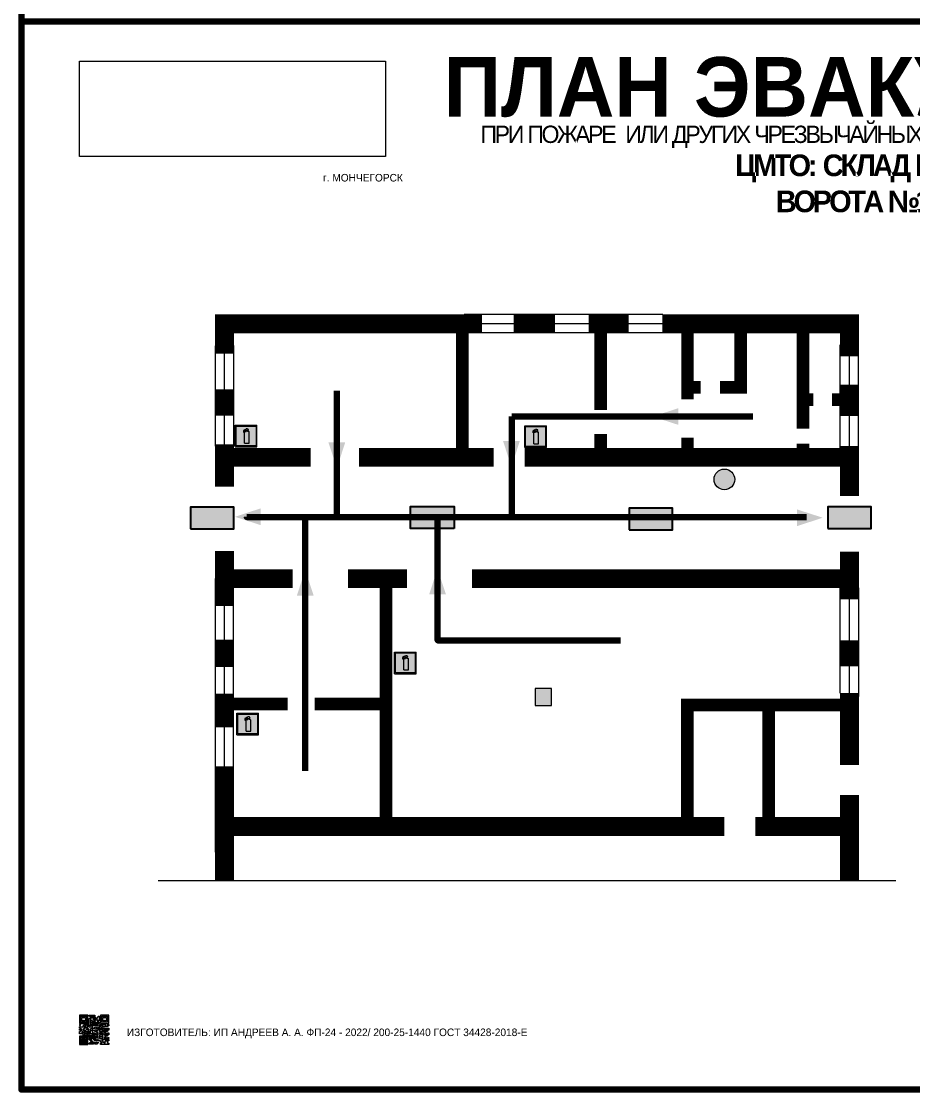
# Model space of a CAD drawing. Header units: millimetres. Extents: x 13810 to 67229, y 12374 to 21950.
# Drawn here: x 30689.3 to 31018.7, y 18692 to 19087 of the extents above; entities that cross this region are included whole.
import ezdxf

# ---------------------------------------------------------------- set-up
doc = ezdxf.new("R2010")
doc.units = ezdxf.units.MM
doc.layers.add('План_Штампы', color=7, linetype='Continuous')
doc.styles.add('обычный', font='arial.ttf')
picture_1 = doc.add_image_def('image1.jpg', size_in_pixel=(337, 105))

# ---------------------------------------------------------------- blocks, each defined once
blk = doc.blocks.new('QR')
at = {"lineweight": 0}
h = blk.add_hatch(color=256, dxfattribs=at)
h.dxf.hatch_style = 1
h.paths.add_polyline_path([(9241.16, 2687.38), (9242.01, 2687.38), (9242.01, 2687.83), (9241.59, 2687.83), (9241.59, 2688.68), (9239.45, 2688.68), (9239.45, 2688.25), (9239.86, 2688.25), (9239.86, 2687.83), (9240.29, 2687.83), (9240.29, 2688.25), (9241.16, 2688.25), (9241.16, 2687.83), (9240.29, 2687.83), (9240.29, 2687.38), (9239.45, 2687.38), (9239.45, 2685.22), (9238.57, 2685.22), (9238.57, 2684.8), (9239.02, 2684.8), (9239.02, 2684.37), (9238.13, 2684.37), (9238.13, 2683.92), (9239.02, 2683.92), (9239.02, 2683.5), (9239.44, 2683.5), (9239.44, 2682.64), (9239.87, 2682.64), (9239.87, 2682.18), (9239.44, 2682.18), (9239.44, 2682.64), (9238.13, 2682.64), (9238.13, 2681.76), (9237.71, 2681.76), (9237.71, 2682.64), (9238.13, 2682.64), (9238.13, 2683.07), (9237.27, 2683.07), (9237.27, 2683.51), (9237.71, 2683.51), (9237.71, 2684.37), (9238.13, 2684.37), (9238.13, 2685.22), (9237.71, 2685.22), (9237.71, 2684.8), (9237.28, 2684.8), (9237.28, 2684.38), (9235.98, 2684.38), (9235.98, 2683.92), (9236.4, 2683.92), (9236.4, 2683.49), (9236.84, 2683.49), (9236.84, 2683.07), (9236.4, 2683.07), (9236.4, 2682.64), (9235.98, 2682.64), (9235.98, 2681.76), (9237.29, 2681.76), (9237.29, 2681.33), (9239.43, 2681.33), (9239.43, 2681.76), (9240.74, 2681.76), (9240.74, 2683.05), (9239.87, 2683.05), (9239.87, 2683.5), (9240.29, 2683.5), (9240.29, 2683.91), (9240.74, 2683.91), (9240.74, 2684.81), (9240.29, 2684.81), (9240.29, 2684.79), (9240.29, 2684.37), (9239.45, 2684.37), (9239.45, 2684.8), (9239.87, 2684.8), (9239.87, 2685.21), (9240.74, 2685.21), (9240.74, 2686.1), (9240.29, 2686.1), (9240.29, 2685.64), (9239.86, 2685.64), (9239.86, 2686.95), (9240.29, 2686.95), (9240.29, 2686.52), (9240.74, 2686.52), (9240.74, 2686.1), (9241.16, 2686.1), (9241.16, 2686.53), (9241.59, 2686.53), (9241.59, 2686.1), (9242.02, 2686.1), (9242.02, 2685.21), (9241.59, 2685.21), (9241.59, 2686.1), (9241.16, 2686.1), (9241.16, 2685.21), (9240.74, 2685.21), (9240.74, 2684.81), (9242.89, 2684.81), (9242.89, 2685.22), (9242.47, 2685.22), (9242.47, 2686.11), (9242.89, 2686.11), (9242.89, 2686.52), (9242.46, 2686.52), (9242.46, 2686.95), (9242.89, 2686.95), (9242.89, 2686.52), (9243.32, 2686.52), (9243.32, 2688.26), (9242.9, 2688.26), (9242.9, 2687.83), (9242.47, 2687.83), (9242.47, 2687.38), (9242.01, 2687.38), (9242.01, 2686.94), (9241.16, 2686.94)])
h.paths.add_polyline_path([(9239.02, 2682.18), (9239.02, 2681.76), (9238.54, 2681.76), (9238.54, 2682.18)], flags=16)
h.paths.add_polyline_path([(9237.27, 2682.65), (9237.27, 2682.19), (9236.83, 2682.19), (9236.83, 2682.65)], flags=16)
h = blk.add_hatch(color=256, dxfattribs=at)
h.dxf.hatch_style = 1
h.paths.add_polyline_path([(9238.15, 2687.83), (9236.83, 2687.83), (9236.83, 2686.52), (9238.15, 2686.52)], flags=0)
h.paths.add_polyline_path([(9239.01, 2685.65), (9239.01, 2688.68), (9235.98, 2688.68), (9235.98, 2685.65)])
h.paths.add_polyline_path([(9236.41, 2686.1), (9236.41, 2688.26), (9238.56, 2688.26), (9238.56, 2686.1)], flags=16)
h.paths.add_polyline_path([(9236.83, 2686.52), (9236.83, 2687.83), (9238.15, 2687.83), (9238.15, 2686.52)], flags=0)
h = blk.add_hatch(color=256, dxfattribs=at)
h.dxf.hatch_style = 1
h.paths.add_polyline_path([(9243.32, 2686.11), (9242.89, 2686.11), (9242.89, 2685.64), (9243.32, 2685.64)])
h.paths.add_polyline_path([(9239.02, 2683.07), (9239.02, 2683.5), (9238.56, 2683.5), (9238.56, 2683.07)])
h.paths.add_polyline_path([(9236.4, 2684.8), (9236.4, 2685.22), (9235.98, 2685.22), (9235.98, 2684.8)])
h.paths.add_polyline_path([(9236.4, 2683.07), (9236.4, 2683.49), (9235.98, 2683.49), (9235.98, 2683.07)])
h = blk.add_hatch(color=256, dxfattribs=at)
h.dxf.hatch_style = 1
h.paths.add_polyline_path([(9238.15, 2686.52), (9238.15, 2687.83), (9236.83, 2687.83), (9236.83, 2686.52)])
h.paths.add_polyline_path([(9245.91, 2686.52), (9245.91, 2687.83), (9244.59, 2687.83), (9244.59, 2686.52)], flags=0)
h.paths.add_polyline_path([(9246.77, 2685.65), (9246.77, 2688.68), (9243.74, 2688.68), (9243.74, 2685.65)])
h.paths.add_polyline_path([(9244.17, 2686.1), (9244.17, 2688.26), (9246.32, 2688.26), (9246.32, 2686.1)], flags=16)
h.paths.add_polyline_path([(9244.59, 2686.52), (9244.59, 2687.83), (9245.91, 2687.83), (9245.91, 2686.52)], flags=0)
h = blk.add_hatch(color=256, dxfattribs=at)
h.dxf.hatch_style = 1
h.paths.add_polyline_path([(9240.75, 2681.76), (9240.75, 2681.35), (9241.17, 2681.35), (9241.17, 2681.76)])
h.paths.add_polyline_path([(9241.6, 2682.18), (9241.17, 2682.18), (9241.17, 2681.76), (9241.6, 2681.76)])
h.paths.add_polyline_path([(9242.47, 2681.34), (9242.47, 2682.19), (9242.02, 2682.19), (9242.02, 2681.76), (9241.6, 2681.76), (9241.6, 2681.34)])
h.paths.add_polyline_path([(9239.87, 2678.3), (9239.44, 2678.3), (9239.44, 2677.89), (9241.17, 2677.89), (9241.17, 2678.3), (9240.28, 2678.3), (9240.28, 2678.73), (9239.87, 2678.73)])
h.paths.add_polyline_path([(9240.75, 2678.73), (9240.75, 2679.19), (9240.28, 2679.19), (9240.28, 2678.73)])
h.paths.add_polyline_path([(9241.6, 2678.73), (9241.17, 2678.73), (9241.17, 2678.3), (9241.6, 2678.3)])
h.paths.add_polyline_path([(9242.02, 2678.3), (9241.6, 2678.3), (9241.6, 2677.89), (9242.48, 2677.89), (9242.48, 2678.31), (9242.9, 2678.31), (9242.9, 2678.73), (9242.02, 2678.73)])
h.paths.add_polyline_path([(9246.36, 2684.37), (9246.36, 2684.79), (9245.93, 2684.79), (9245.93, 2684.37)])
h.paths.add_polyline_path([(9246.78, 2685.2), (9246.36, 2685.2), (9246.36, 2684.79), (9246.78, 2684.79)])
h.paths.add_polyline_path([(9245.91, 2687.83), (9244.59, 2687.83), (9244.59, 2686.52), (9245.91, 2686.52)])
h = blk.add_hatch(color=256, dxfattribs=at)
h.dxf.hatch_style = 1
h.paths.add_polyline_path([(9243.32, 2682.64), (9243.32, 2683.07), (9244.62, 2683.07), (9244.62, 2684.37), (9243.74, 2684.37), (9243.74, 2684.8), (9244.62, 2684.8), (9244.62, 2684.37), (9245.48, 2684.37), (9245.48, 2685.22), (9243.32, 2685.22), (9243.32, 2683.5), (9242.89, 2683.5), (9242.89, 2683.06), (9242.01, 2683.06), (9242.01, 2683.91), (9242.47, 2683.91), (9242.47, 2683.5), (9242.89, 2683.5), (9242.89, 2684.38), (9241.59, 2684.38), (9241.59, 2683.91), (9240.74, 2683.91), (9240.74, 2683.05), (9241.59, 2683.05), (9241.59, 2682.64), (9242.47, 2682.64), (9242.47, 2682.19), (9242.91, 2682.19), (9242.91, 2681.34), (9242.48, 2681.34), (9242.48, 2680.91), (9242.91, 2680.91), (9242.91, 2679.17), (9243.75, 2679.17), (9243.75, 2678.73), (9244.2, 2678.73), (9244.2, 2678.3), (9243.75, 2678.3), (9243.75, 2677.88), (9246.78, 2677.88), (9246.78, 2678.3), (9246.35, 2678.3), (9246.35, 2679.19), (9245.48, 2679.19), (9245.48, 2678.31), (9245.05, 2678.31), (9245.05, 2678.73), (9244.62, 2678.73), (9244.62, 2679.19), (9244.2, 2679.19), (9244.2, 2679.61), (9245.05, 2679.61), (9245.05, 2680.46), (9245.48, 2680.46), (9245.48, 2681.34), (9245.04, 2681.34), (9245.04, 2681.76), (9244.63, 2681.76), (9244.63, 2682.19), (9244.21, 2682.19), (9244.21, 2681.76), (9243.32, 2681.76), (9243.32, 2682.19), (9244.21, 2682.19), (9244.21, 2682.64)])
h.paths.add_polyline_path([(9243.75, 2683.49), (9243.75, 2683.92), (9244.21, 2683.92), (9244.21, 2683.49)], flags=16)
h.paths.add_polyline_path([(9243.32, 2681.34), (9244.63, 2681.34), (9244.63, 2680.04), (9243.32, 2680.04)], flags=16)
h.paths.add_polyline_path([(9243.76, 2680.89), (9244.18, 2680.89), (9244.18, 2680.48), (9243.76, 2680.48)], flags=0)
h = blk.add_hatch(color=256, dxfattribs=at)
h.dxf.hatch_style = 1
h.paths.add_polyline_path([(9246.36, 2683.07), (9246.78, 2683.07), (9246.78, 2683.92), (9246.36, 2683.92), (9246.36, 2683.49), (9245.92, 2683.49), (9245.92, 2683.92), (9245.06, 2683.92), (9245.06, 2683.49), (9245.48, 2683.49), (9245.48, 2683.07), (9244.62, 2683.07), (9244.62, 2682.65), (9245.05, 2682.65), (9245.05, 2682.18), (9245.48, 2682.18), (9245.48, 2682.65), (9246.36, 2682.65)])
h.paths.add_polyline_path([(9246.78, 2682.18), (9246.36, 2682.18), (9246.36, 2681.75), (9245.92, 2681.75), (9245.92, 2682.18), (9245.48, 2682.18), (9245.48, 2681.34), (9245.48, 2681.34), (9245.94, 2681.34), (9245.94, 2680.91), (9246.36, 2680.91), (9246.36, 2681.34), (9246.78, 2681.34)])
h = blk.add_hatch(color=256, dxfattribs=at)
h.dxf.hatch_style = 1
h.paths.add_polyline_path([(9235.98, 2680.9), (9235.98, 2677.86), (9239.02, 2677.86), (9239.02, 2680.9)])
h.paths.add_polyline_path([(9238.57, 2680.48), (9238.57, 2678.32), (9236.41, 2678.32), (9236.41, 2680.48)], flags=16)
h.paths.add_polyline_path([(9238.15, 2680.05), (9238.15, 2678.74), (9236.83, 2678.74), (9236.83, 2680.05)], flags=0)
h = blk.add_hatch(color=256, dxfattribs=at)
h.dxf.hatch_style = 1
h.paths.add_polyline_path([(9238.15, 2680.05), (9236.83, 2680.05), (9236.83, 2678.74), (9238.15, 2678.74)])
h = blk.add_hatch(color=256, dxfattribs=at)
h.dxf.hatch_style = 1
h.paths.add_polyline_path([(9242.02, 2680.46), (9242.48, 2680.46), (9242.48, 2680.91), (9241.58, 2680.91), (9241.58, 2681.35), (9241.17, 2681.35), (9241.17, 2680.91), (9240.75, 2680.91), (9240.75, 2681.33), (9239.43, 2681.33), (9239.43, 2680.46), (9239.86, 2680.46), (9239.86, 2680.92), (9240.3, 2680.92), (9240.3, 2680.46), (9239.86, 2680.46), (9239.86, 2680.04), (9239.44, 2680.04), (9239.44, 2679.62), (9239.86, 2679.62), (9239.86, 2679.19), (9240.29, 2679.19), (9240.29, 2680.03), (9241.18, 2680.03), (9241.18, 2680.47), (9241.6, 2680.47), (9241.6, 2680.03), (9241.18, 2680.03), (9241.18, 2679.61), (9241.6, 2679.61), (9241.6, 2679.19), (9242.47, 2679.19), (9242.47, 2679.6), (9242.02, 2679.6)])
h = blk.add_hatch(color=256, dxfattribs=at)
h.dxf.hatch_style = 1
h.paths.add_polyline_path([(9244.18, 2680.48), (9244.18, 2680.89), (9243.76, 2680.89), (9243.76, 2680.48)])
h = blk.add_hatch(color=256, dxfattribs=at)
h.dxf.hatch_style = 1
h.paths.add_polyline_path([(9245.93, 2680.04), (9245.93, 2680.46), (9245.48, 2680.46), (9245.48, 2679.62), (9246.35, 2679.62), (9246.35, 2680.04)])
h.paths.add_polyline_path([(9246.78, 2680.04), (9246.78, 2680.46), (9246.35, 2680.46), (9246.35, 2680.04)])
h.paths.add_polyline_path([(9246.78, 2679.18), (9246.78, 2679.62), (9246.35, 2679.62), (9246.35, 2679.18)])
for points in [[(9237.71, 2685.22), (9238.13, 2685.22), (9238.13, 2684.37), (9237.71, 2684.37), (9237.71, 2683.51), (9237.27, 2683.51), (9237.27, 2683.07), (9238.13, 2683.07), (9238.13, 2682.64), (9237.71, 2682.64), (9237.71, 2681.76), (9238.13, 2681.76), (9238.13, 2682.64), (9239.44, 2682.64), (9239.44, 2683.5), (9239.02, 2683.5), (9239.02, 2683.07), (9238.56, 2683.07), (9238.56, 2683.5), (9239.02, 2683.5), (9239.02, 2683.92), (9238.13, 2683.92), (9238.13, 2684.37), (9239.02, 2684.37), (9239.02, 2684.8), (9238.57, 2684.8), (9238.57, 2685.22), (9239.45, 2685.22), (9239.45, 2687.38), (9240.29, 2687.38), (9240.29, 2687.83), (9239.86, 2687.83), (9239.86, 2688.25), (9239.45, 2688.25), (9239.45, 2688.68), (9241.59, 2688.68), (9241.59, 2687.83), (9242.01, 2687.83), (9242.01, 2687.38), (9242.47, 2687.38), (9242.47, 2687.83), (9242.9, 2687.83), (9242.9, 2688.26), (9243.32, 2688.26), (9243.32, 2686.52), (9242.89, 2686.52), (9242.89, 2686.11), (9243.32, 2686.11), (9243.32, 2685.64), (9242.89, 2685.64), (9242.89, 2686.11), (9242.47, 2686.11), (9242.47, 2685.22), (9242.89, 2685.22), (9242.89, 2684.81), (9240.74, 2684.81), (9240.74, 2683.91), (9241.59, 2683.91), (9241.59, 2684.38), (9242.89, 2684.38), (9242.89, 2683.5), (9242.47, 2683.5), (9242.47, 2683.91), (9242.01, 2683.91), (9242.01, 2683.06), (9242.89, 2683.06), (9242.89, 2683.5), (9243.32, 2683.5), (9243.32, 2685.22), (9245.48, 2685.22), (9245.48, 2684.37), (9244.62, 2684.37), (9244.62, 2683.07), (9245.48, 2683.07), (9245.48, 2683.49), (9245.06, 2683.49), (9245.06, 2683.92), (9245.92, 2683.92), (9245.92, 2683.49), (9246.36, 2683.49), (9246.36, 2683.92), (9246.78, 2683.92), (9246.78, 2683.07), (9246.36, 2683.07), (9246.36, 2682.65), (9245.48, 2682.65), (9245.48, 2682.18), (9245.92, 2682.18), (9245.92, 2681.75), (9246.36, 2681.75), (9246.36, 2682.18), (9246.78, 2682.18), (9246.78, 2681.34), (9246.36, 2681.34), (9246.36, 2680.91), (9245.94, 2680.91), (9245.94, 2681.34), (9245.48, 2681.34), (9245.48, 2680.46), (9245.93, 2680.46), (9245.93, 2680.04), (9246.35, 2680.04), (9246.35, 2680.46), (9246.78, 2680.46), (9246.78, 2680.04), (9246.78, 2680.04), (9246.35, 2680.04), (9246.35, 2679.62), (9246.78, 2679.62), (9246.78, 2679.18), (9246.35, 2679.18), (9246.35, 2678.3), (9246.78, 2678.3), (9246.78, 2677.88), (9243.75, 2677.88), (9243.75, 2678.3), (9244.2, 2678.3), (9244.2, 2678.73), (9243.75, 2678.73), (9243.75, 2679.17), (9242.91, 2679.17), (9242.91, 2680.91), (9242.48, 2680.91), (9242.48, 2680.46), (9242.02, 2680.46), (9242.02, 2679.6), (9242.47, 2679.6), (9242.47, 2679.19), (9241.6, 2679.19), (9241.6, 2679.61), (9241.18, 2679.61), (9241.18, 2680.03), (9240.29, 2680.03), (9240.29, 2679.19), (9240.75, 2679.19), (9240.75, 2678.73), (9240.28, 2678.73), (9240.28, 2678.3), (9241.17, 2678.3), (9241.17, 2678.73), (9241.6, 2678.73), (9241.6, 2678.3), (9242.02, 2678.3), (9242.02, 2678.73), (9242.9, 2678.73), (9242.9, 2678.31), (9242.48, 2678.31), (9242.48, 2677.89), (9241.6, 2677.89), (9241.6, 2678.3), (9241.17, 2678.3), (9241.17, 2677.89), (9239.44, 2677.89), (9239.44, 2678.3), (9239.87, 2678.3), (9239.87, 2678.73), (9240.28, 2678.73), (9240.28, 2679.19), (9240.29, 2679.19), (9239.86, 2679.19), (9239.86, 2679.62), (9239.44, 2679.62), (9239.44, 2680.04), (9239.86, 2680.04), (9239.86, 2680.46), (9239.43, 2680.46), (9239.43, 2681.33), (9237.29, 2681.33), (9237.29, 2681.76), (9235.98, 2681.76), (9235.98, 2682.64), (9236.4, 2682.64), (9236.4, 2683.07), (9235.98, 2683.07), (9235.98, 2683.49), (9236.4, 2683.49), (9236.4, 2683.92), (9235.98, 2683.92), (9235.98, 2684.38), (9237.28, 2684.38), (9237.28, 2684.8), (9237.71, 2684.8), (9237.71, 2685.22), (9237.92, 2685.22)], [(9240.74, 2686.1), (9240.74, 2686.52), (9240.29, 2686.52), (9240.29, 2686.95), (9239.86, 2686.95), (9239.86, 2685.64), (9240.29, 2685.64), (9240.29, 2686.1), (9240.74, 2686.1), (9240.74, 2686.52)], [(9240.74, 2683.05), (9240.74, 2681.76), (9239.43, 2681.76), (9239.43, 2681.33), (9240.75, 2681.33), (9240.75, 2681.35), (9240.75, 2680.91), (9241.17, 2680.91), (9241.17, 2681.35), (9241.58, 2681.35), (9241.58, 2680.91), (9242.48, 2680.91), (9242.48, 2681.34), (9242.91, 2681.34), (9242.91, 2682.19), (9242.47, 2682.19), (9242.47, 2682.64), (9241.59, 2682.64), (9241.59, 2683.05), (9240.74, 2683.05)], [(9240.74, 2685.21), (9239.87, 2685.21), (9239.87, 2684.8), (9239.45, 2684.8), (9239.45, 2684.37), (9240.29, 2684.37), (9240.29, 2684.79), (9240.29, 2684.81), (9240.74, 2684.81), (9240.74, 2685.21), (9239.87, 2685.21)], [(9240.74, 2683.91), (9240.29, 2683.91), (9240.29, 2683.5), (9239.87, 2683.5), (9239.87, 2683.05), (9240.74, 2683.05), (9240.74, 2683.91)], [(9241.6, 2681.76), (9242.02, 2681.76), (9242.02, 2682.19), (9242.47, 2682.19), (9242.47, 2681.34), (9241.6, 2681.34), (9241.6, 2681.76)], [(9244.62, 2683.07), (9243.32, 2683.07), (9243.32, 2682.64), (9244.21, 2682.64), (9244.21, 2682.19), (9243.32, 2682.19), (9243.32, 2681.76), (9244.21, 2681.76), (9244.21, 2682.19), (9244.63, 2682.19), (9244.63, 2681.76), (9245.04, 2681.76), (9245.04, 2681.34), (9245.48, 2681.34)], [(9244.62, 2684.37), (9244.62, 2684.8), (9243.74, 2684.8), (9243.74, 2684.37), (9244.62, 2684.37)], [(9245.48, 2682.18), (9245.05, 2682.18), (9245.05, 2682.65), (9244.62, 2682.65), (9244.62, 2683.07)], [(9245.48, 2682.18), (9245.48, 2681.34)], [(9239.86, 2680.46), (9239.86, 2680.92), (9240.3, 2680.92), (9240.3, 2680.46), (9239.86, 2680.46)], [(9245.48, 2680.46), (9245.05, 2680.46), (9245.05, 2679.61), (9244.2, 2679.61), (9244.2, 2679.19), (9244.62, 2679.19), (9244.62, 2678.73), (9245.05, 2678.73), (9245.05, 2678.31), (9245.48, 2678.31), (9245.48, 2679.19), (9246.35, 2679.19), (9246.35, 2679.07)], [(9246.35, 2679.62), (9245.48, 2679.62), (9245.48, 2680.46)], [(9245.48, 2680.46), (9245.48, 2679.62), (9246.35, 2679.62), (9246.35, 2680.04), (9245.93, 2680.04), (9245.93, 2680.46), (9245.48, 2680.46), (9245.48, 2679.62)], [(9246.35, 2679.62), (9246.35, 2679.18)]]:
    blk.add_lwpolyline(points, dxfattribs=at)
for points in [[(9235.98, 2685.65), (9239.01, 2685.65), (9239.01, 2688.68), (9235.98, 2688.68)], [(9236.41, 2688.26), (9238.56, 2688.26), (9238.56, 2686.1), (9236.41, 2686.1)], [(9236.83, 2687.83), (9238.15, 2687.83), (9238.15, 2686.52), (9236.83, 2686.52)], [(9240.29, 2687.83), (9241.16, 2687.83), (9241.16, 2688.25), (9240.29, 2688.25)], [(9240.29, 2688.25), (9241.16, 2688.25), (9241.16, 2687.83), (9240.29, 2687.83)], [(9241.16, 2686.1), (9240.74, 2686.1), (9240.74, 2685.21), (9241.16, 2685.21)], [(9242.01, 2687.38), (9241.16, 2687.38), (9241.16, 2686.94), (9242.01, 2686.94)], [(9241.16, 2687.38), (9242.01, 2687.38), (9242.01, 2686.94), (9241.16, 2686.94)], [(9241.16, 2686.53), (9241.59, 2686.53), (9241.59, 2686.1), (9241.16, 2686.1)], [(9241.59, 2686.1), (9242.02, 2686.1), (9242.02, 2685.21), (9241.59, 2685.21)], [(9242.89, 2686.52), (9242.46, 2686.52), (9242.46, 2686.95), (9242.89, 2686.95)], [(9243.74, 2685.65), (9246.77, 2685.65), (9246.77, 2688.68), (9243.74, 2688.68)], [(9244.17, 2688.26), (9246.32, 2688.26), (9246.32, 2686.1), (9244.17, 2686.1)], [(9244.59, 2687.83), (9245.91, 2687.83), (9245.91, 2686.52), (9244.59, 2686.52)], [(9235.98, 2684.8), (9236.4, 2684.8), (9236.4, 2685.22), (9235.98, 2685.22)], [(9236.4, 2683.07), (9236.84, 2683.07), (9236.84, 2683.49), (9236.4, 2683.49)], [(9236.83, 2682.19), (9237.27, 2682.19), (9237.27, 2682.65), (9236.83, 2682.65)], [(9238.54, 2682.18), (9239.02, 2682.18), (9239.02, 2681.76), (9238.54, 2681.76)], [(9239.44, 2682.64), (9239.87, 2682.64), (9239.87, 2682.18), (9239.44, 2682.18)], [(9241.17, 2682.18), (9241.6, 2682.18), (9241.6, 2681.76), (9241.17, 2681.76)], [(9243.75, 2683.92), (9244.21, 2683.92), (9244.21, 2683.49), (9243.75, 2683.49)], [(9245.93, 2684.79), (9246.36, 2684.79), (9246.36, 2684.37), (9245.93, 2684.37)], [(9246.36, 2685.2), (9246.78, 2685.2), (9246.78, 2684.79), (9246.36, 2684.79)], [(9235.98, 2677.86), (9239.02, 2677.86), (9239.02, 2680.9), (9235.98, 2680.9)], [(9236.41, 2680.48), (9238.57, 2680.48), (9238.57, 2678.32), (9236.41, 2678.32)], [(9236.83, 2680.05), (9238.15, 2680.05), (9238.15, 2678.74), (9236.83, 2678.74)], [(9240.75, 2681.76), (9241.17, 2681.76), (9241.17, 2681.35), (9240.75, 2681.35)], [(9241.18, 2680.03), (9241.6, 2680.03), (9241.6, 2680.47), (9241.18, 2680.47)], [(9243.32, 2680.04), (9244.63, 2680.04), (9244.63, 2681.34), (9243.32, 2681.34)], [(9243.76, 2680.89), (9244.18, 2680.89), (9244.18, 2680.48), (9243.76, 2680.48)]]:
    blk.add_lwpolyline(points, close=True, dxfattribs=at)
blk = doc.blocks.new('A$C7B4425F7')
at = {"true_color": 0xffffff}
blk.add_hatch(color=7, dxfattribs=at).paths.add_polyline_path([(0, 0), (-16, 0), (-16, -8), (0, -8)])
h = blk.add_hatch(color=126)
h.paths.add_polyline_path([(-0.2, -0.2), (-15.8, -0.2), (-15.8, -7.8), (-0.2, -7.8)])
h.paths.add_polyline_path([(-11.76, -2.03), (-11.76, -3.66), (-11.17, -3.66, -0.568275), (-11.17, -6.18), (-12.58, -6.18), (-12.58, -2.03)], flags=16)
h.paths.add_polyline_path([(-13.33, -4.12, -0.495768), (-13.59, -6.18), (-15.03, -6.18), (-15.03, -2.03), (-13.59, -2.03, -0.487973)], flags=16)
h.paths.add_polyline_path([(-10.25, -2.03), (-9.48, -2.03), (-9.48, -6.18), (-10.25, -6.18)], flags=16)
h.paths.add_polyline_path([(-13.84, -3.69), (-14.24, -3.69), (-14.24, -3.03), (-13.9, -3.03, -0.692621)], flags=0)
h.paths.add_polyline_path([(-9.15, -2.03), (-8.4, -2.03), (-8.04, -3.07), (-7.68, -2.03), (-6.93, -2.03), (-7.64, -4.1), (-6.93, -6.18), (-7.68, -6.18), (-8.04, -5.14), (-8.4, -6.18), (-9.15, -6.18), (-8.44, -4.1)], flags=16)
h.paths.add_polyline_path([(-11.76, -4.46), (-11.42, -4.46, -0.692621), (-11.36, -5.12), (-11.76, -5.12)], flags=0)
h.paths.add_polyline_path([(-13.9, -5.2), (-14.24, -5.2), (-14.24, -4.55), (-13.84, -4.55, -0.708038)], flags=0)
edge = h.paths.add_edge_path(flags=16)
edge.add_ellipse((-5.51, -4.08), major_axis=(0, 2.05), ratio=0.586184, start_angle=0, end_angle=360)
edge = h.paths.add_edge_path(flags=0)
edge.add_ellipse((-5.51, -4.08), major_axis=(0, 1.14), ratio=0.454828, start_angle=0, end_angle=360)
h.paths.add_polyline_path([(-4.13, -4.96, 0.377264), (-3.48, -4.52, 0.0555), (-3.16, -2.03), (-1.66, -2.03), (-1.66, -4.96), (-0.96, -4.96), (-0.96, -7.01), (-1.75, -7.01), (-1.75, -6.18), (-3.3, -6.18), (-3.3, -7.02), (-4.13, -7.02)], flags=16)
h.paths.add_polyline_path([(-2.73, -2.91), (-2.28, -2.91), (-2.28, -4.96), (-3.05, -4.96, 0.079136)], flags=0)
at = {"color": 126}
blk.add_lwpolyline([(-16, -8), (0, -8), (0, 0), (-16, 0)], close=True, dxfattribs=at)
blk = doc.blocks.new('A$C3AD82952')
at = {"true_color": 0xf5f5ff}
h = blk.add_hatch(color=7, dxfattribs=at)
h.dxf.hatch_style = 1
h.paths.add_polyline_path([(8.21, 8.73, 0.414214), (7.89, 9.05), (7.22, 9.05), (7.22, 9.92), (7.59, 9.92, 1), (7.57, 10.36), (7.22, 10.36), (7.22, 10.6), (6.43, 10.6), (6.43, 10.36), (6.01, 10.36), (4.74, 9.59), (4.74, 8.69), (4.98, 8.73), (4.98, 9.26), (6.12, 9.91), (6.43, 9.91), (6.43, 9.05), (5.76, 9.05, 0.414214), (5.44, 8.73), (5.44, 2.2), (8.21, 2.2)], flags=0)
h.paths.add_polyline_path([(12.8, 12.8), (0, 12.8), (0, 0), (12.8, 0)])
h.paths.add_polyline_path([(0.51, 12.29), (12.29, 12.29), (12.29, 0.51), (0.51, 0.51)], flags=16)
h.paths.add_polyline_path([(4.74, 9.59), (6.01, 10.36), (6.43, 10.36), (6.43, 10.6), (7.22, 10.6), (7.22, 10.36), (7.59, 10.36, -0.94586), (7.59, 9.92), (7.22, 9.92), (7.22, 9.05), (7.89, 9.05, -0.414214), (8.21, 8.73), (8.21, 2.2), (5.44, 2.2), (5.44, 8.73, -0.414214), (5.76, 9.05), (6.43, 9.05), (6.43, 9.91), (6.12, 9.91), (4.98, 9.26), (4.98, 8.73), (4.74, 8.69)], flags=0)
h = blk.add_hatch(color=242)
h.dxf.hatch_style = 1
h.paths.add_polyline_path([(12.29, 12.29), (0.51, 12.29), (0.51, 0.51), (12.29, 0.51)])
h.paths.add_polyline_path([(4.74, 8.69), (4.74, 9.59), (6.01, 10.36), (6.43, 10.36), (6.43, 10.6), (7.22, 10.6), (7.22, 10.36), (7.59, 10.36, -0.94586), (7.59, 9.92), (7.22, 9.92), (7.22, 9.05), (7.89, 9.05, -0.414214), (8.21, 8.73), (8.21, 2.2), (5.44, 2.2), (5.44, 8.73, -0.414214), (5.76, 9.05), (6.43, 9.05), (6.43, 9.91), (6.12, 9.91), (4.98, 9.26), (4.98, 8.73)], flags=16)
h = blk.add_hatch(color=7, dxfattribs=at)
h.dxf.hatch_style = 1
h.paths.add_polyline_path([(8.21, 8.73, 0.414214), (7.89, 9.05), (7.22, 9.05), (7.22, 9.92), (7.59, 9.92, 1), (7.57, 10.36), (7.22, 10.36), (7.22, 10.6), (6.43, 10.6), (6.43, 10.36), (6.01, 10.36), (4.74, 9.59), (4.74, 8.69), (4.98, 8.73), (4.98, 9.26), (6.12, 9.91), (6.43, 9.91), (6.43, 9.05), (5.76, 9.05, 0.414214), (5.44, 8.73), (5.44, 2.2), (8.21, 2.2)])
at = {"color": 242, "lineweight": 5}
for p, q in [((0, 0), (0, 12.8)), ((0, 12.8), (12.8, 12.8)), ((12.8, 0), (12.8, 12.8)), ((6.01, 10.36), (4.74, 9.59)), ((4.74, 9.59), (4.74, 8.69)), ((4.74, 8.69), (4.98, 8.73)), ((4.98, 9.26), (6.12, 9.91)), ((4.98, 8.73), (4.98, 9.26)), ((5.44, 2.2), (5.44, 8.73)), ((5.76, 9.05), (6.43, 9.05)), ((6.01, 10.36), (6.43, 10.36)), ((6.12, 9.91), (6.43, 9.91)), ((7.22, 10.6), (6.43, 10.6)), ((6.43, 10.6), (6.43, 10.36)), ((6.43, 9.91), (6.43, 9.05)), ((7.22, 10.36), (7.22, 10.6)), ((7.59, 10.36), (7.22, 10.36)), ((7.22, 9.05), (7.22, 9.92)), ((7.59, 9.92), (7.22, 9.92)), ((7.89, 9.05), (7.22, 9.05)), ((8.21, 2.2), (8.21, 8.73)), ((0, 0), (12.8, 0)), ((5.44, 2.2), (8.21, 2.2))]:
    blk.add_line(p, q, dxfattribs=at)
blk.add_lwpolyline([(0.51, 12.29), (12.29, 12.29), (12.29, 0.51), (0.51, 0.51)], close=True, dxfattribs=at)
for centre, radius, start, end in [((5.76, 8.73), 0.32, 90, 180), ((7.58, 10.14), 0.223, 273.18746, 86.81254), ((7.89, 8.73), 0.32, 0, 90)]:
    blk.add_arc(centre, radius, start, end, dxfattribs=at)
blk = doc.blocks.new('A$C7B8C2D5B')
at = {"lineweight": 0}
h = blk.add_hatch(color=5, dxfattribs=at)
h.dxf.hatch_style = 1
h.paths.add_polyline_path([(1.4, -3.02, 1), (-2.11, -3.02, 1)])
at = {"color": 5, "lineweight": 0}
blk.add_circle((-0.36, -3.02), 1.75, dxfattribs=at)
blk = doc.blocks.new('A$C32E8229D')
at = {"true_color": 0xffffff}
blk.add_hatch(color=7, dxfattribs=at).paths.add_polyline_path([(0, 0), (0, -8), (16, -8), (16, 0)])
h = blk.add_hatch(color=126)
h.paths.add_polyline_path([(0.2, -0.2), (15.8, -0.2), (15.8, -7.8), (0.2, -7.8)])
h.paths.add_polyline_path([(13.49, -2.05), (12.08, -2.05), (11.37, -2.63, 0.162397), (11.29, -2.84), (11.29, -3.63), (10.35, -3.63), (10.35, -4.05), (11.68, -4.05), (11.68, -3.48), (12.26, -4.28), (11.29, -5.1), (11.29, -6.78), (11.85, -6.78), (11.85, -5.44), (12.8, -4.64), (12.8, -5.94), (14.46, -5.94), (14.46, -5.39), (13.45, -5.39), (13.45, -3.97), (12.46, -2.59), (13.15, -2.59), (13.69, -3.34), (14.18, -3)], flags=16)
h.paths.add_polyline_path([(10.74, -1.82, 1), (11.8, -1.82, 1)], flags=16)
h.paths.add_polyline_path([(9.39, -3.59), (5.99, -3.59), (6.56, -3.03), (5.91, -3.03), (5.1, -3.83), (5.91, -4.64), (6.56, -4.64), (5.99, -4.09), (9.39, -4.09)], flags=16)
h.paths.add_polyline_path([(4.29, -1.08), (1.72, -1.08), (1.72, -6.6), (4.29, -6.6)], flags=16)
at = {"color": 126}
blk.add_lwpolyline([(16, -8), (0, -8), (0, 0), (16, 0)], close=True, dxfattribs=at)

msp = doc.modelspace()

# ---------------------------------------------------------------- hatches: boundary and pattern name
at = {"lineweight": 0}
h = msp.add_hatch(color=256, dxfattribs=at)
h.dxf.hatch_style = 1
h.paths.add_polyline_path([(30885.2, 18834.06), (30885.2, 18840.32), (30879.13, 18840.32), (30879.13, 18834.06)])

# ---------------------------------------------------------------- linework, layer by layer
at = {"color": 2, "lineweight": 100}
for points in [[(30689.29, 19482.03), (31289.29, 19482.03), (31289.29, 19087.03), (30689.29, 19087.03)], [(30689.29, 19087.03), (31289.29, 19087.03), (31289.29, 18692.03), (30689.29, 18692.03)]]:
    msp.add_lwpolyline(points, close=True, dxfattribs=at)
at = {"lineweight": 100, "const_width": 7}
for points in [[(30859.6, 18975.23), (30764.41, 18975.23), (30764.41, 18964.21)], [(30886.51, 18975.23), (30871.22, 18975.23)], [(30913.7, 18975.23), (30898.97, 18975.23)], [(30995.37, 18963.23), (30995.37, 18975.23), (30926.16, 18975.23)], [(30995.37, 18941.08), (30995.37, 18952.72)], [(30764.41, 18950.96), (30764.41, 18941.25)], [(30764.41, 18930.66), (30764.41, 18914.92)], [(30995.37, 18911.53), (30995.37, 18930)], [(30764.41, 18925.83), (30796.17, 18925.83)], [(30814.11, 18925.83), (30863.87, 18925.83)], [(30875.27, 18925.83), (30926.49, 18925.83)], [(30925.79, 18925.83), (30967.47, 18925.83)], [(30965.39, 18925.83), (30995.37, 18925.83)], [(30764.41, 18891.17), (30764.41, 18870.88)], [(30995.37, 18873.37), (30995.37, 18890.9)], [(30764.41, 18880.95), (30789.53, 18880.95)], [(30809.98, 18880.95), (30831.76, 18880.95)], [(30855.81, 18880.95), (30995.37, 18880.95)], [(30764.41, 18858.44), (30764.41, 18848.3)], [(30995.37, 18848.59), (30995.37, 18858.16)], [(30764.41, 18838.39), (30764.41, 18825.94)], [(30995.37, 18812.06), (30995.37, 18838.64)], [(30764.41, 18811.62), (30764.41, 18771.5)], [(30995.37, 18769.24), (30995.37, 18800.99)], [(30764.41, 18789.29), (30949.07, 18789.29)], [(30960.6, 18789.29), (30995.37, 18789.29)], [(30764.41, 18771.5), (30764.41, 18769.22)]]:
    msp.add_lwpolyline(points, dxfattribs=at)
at = {"lineweight": 0}
for points in [[(30926.42, 18978.58), (30852.9, 18978.58)], [(30926.16, 18975.23), (30852.64, 18975.23)], [(30926.34, 18971.84), (30852.82, 18971.84)], [(30761.01, 18929.98), (30761.01, 18967.04)], [(30764.41, 18930.66), (30764.41, 18967.71)], [(30767.79, 18930.07), (30767.79, 18967.13)], [(30991.91, 18927.24), (30991.91, 18967.41)], [(30995.31, 18927.3), (30995.31, 18967.47)], [(30998.71, 18926.1), (30998.71, 18966.28)], [(30761.02, 18779.78), (30761.02, 18881.07)], [(30767.74, 18779.61), (30767.74, 18881.07)], [(30764.35, 18779.93), (30764.35, 18880.99)], [(30991.96, 18838.57), (30991.96, 18878.75)], [(30995.37, 18838.64), (30995.37, 18878.81)], [(30998.77, 18837.44), (30998.77, 18877.61)], [(31012.54, 18769.24), (30739.8, 18769.24)]]:
    msp.add_lwpolyline(points, dxfattribs=at)
at = {"lineweight": 0, "const_width": 4.67}
for points in [[(30903.42, 18943.32), (30903.42, 18975.57)], [(30935.49, 18947.28), (30935.49, 18975.22), (30935.49, 18951.73), (30940.32, 18951.73)], [(30947.51, 18951.73), (30955.15, 18951.73), (30955.15, 18973.53)], [(30852.25, 18925.58), (30852.25, 18971.94)], [(30978.19, 18936.46), (30978.19, 18973.04)], [(30978.19, 18947.12), (30981.97, 18947.12)], [(30988.91, 18947.12), (30994.29, 18947.12)], [(30903.42, 18927.1), (30903.42, 18934.49)], [(30935.49, 18926.44), (30935.49, 18933.14)], [(30978.19, 18924.71), (30978.19, 18930.86)], [(30824.08, 18789.32), (30824.08, 18879.46), (30824.08, 18834.57), (30797.65, 18834.57)], [(30787.68, 18834.57), (30765.56, 18834.57)], [(30994.81, 18834.27), (30935.42, 18834.27), (30935.42, 18791.21)], [(30965.47, 18834.27), (30965.47, 18791.74)]]:
    msp.add_lwpolyline(points, dxfattribs=at)
at = {"color": 126, "lineweight": 100, "true_color": 0x008754}
for points in [[(30805.89, 18950.38), (30805.89, 18903.71)], [(30870.53, 18903.71), (30870.53, 18940.87)], [(30959.69, 18940.87), (30870.53, 18940.87)], [(30847, 18903.71), (30772.61, 18903.71), (30772.61, 18903.71)], [(30794.22, 18809.86), (30794.22, 18903.71)], [(30910.72, 18858.16), (30843.15, 18858.16), (30843.15, 18903.71), (30945.08, 18903.71)], [(30979.42, 18903.71), (30945.08, 18903.71)]]:
    msp.add_lwpolyline(points, dxfattribs=at)
at = {"lineweight": 0}
msp.add_lwpolyline([(30885.2, 18834.06), (30885.2, 18840.32), (30879.13, 18840.32), (30879.13, 18834.06)], close=True, dxfattribs=at)
at = {"layer": 'План_Штампы', "color": 126, "true_color": 0x008754}
for points in [[(30932.16, 18944.02), (30932.14, 18937.82), (30922.63, 18940.89)], [(30802.78, 18931.38), (30808.98, 18931.36), (30805.91, 18921.85)], [(30867.31, 18931.88), (30873.51, 18931.87), (30870.44, 18922.36)], [(30777.76, 18906.96), (30777.74, 18900.76), (30768.23, 18903.84)], [(30975.94, 18900.37), (30975.96, 18906.57), (30985.47, 18903.5)], [(30797.32, 18874.68), (30791.12, 18874.69), (30794.19, 18884.2)], [(30846.22, 18875.11), (30840.02, 18875.13), (30843.09, 18884.64)]]:
    msp.add_solid(points, dxfattribs=at)

# ---------------------------------------------------------------- block references
for name, p, xscale, yscale, zscale in [('A$C3AD82952', (30768.37, 18929.7), 0.625, 0.625, 0.625), ('A$C3AD82952', (30875.35, 18929.5), 0.625, 0.625, 0.625), ('A$C7B8C2D5B', (30949.91, 18924.24), 2.177419353276491, 2.177419353276491, 2.177419353276491), ('A$C3AD82952', (30827.19, 18845.82), 0.625, 0.625, 0.625), ('A$C3AD82952', (30768.94, 18823.22), 0.625, 0.625, 0.625)]:
    msp.add_blockref(name, p, dxfattribs=dict(xscale=xscale, yscale=yscale, zscale=zscale))
at = {"color": 22, "lineweight": 100, "true_color": 0xbb1e10}
msp.add_blockref('QR', (21474.8, 16030.89), dxfattribs=at)
at = {"layer": 'План_Штампы'}
for p in [(30767.86, 18907.45), (31003.33, 18907.49)]:
    msp.add_blockref('A$C7B4425F7', p, dxfattribs=at)
at = {"layer": 'План_Штампы', "color": 126, "true_color": 0x008754, "xscale": 1.012510887696, "yscale": 1.012510887696, "zscale": 1.012510887696, "rotation": 359.9978653237144}
msp.add_blockref('A$C32E8229D', (30833.11, 18907.61), dxfattribs=at)
at = {"layer": 'План_Штампы', "color": 126, "true_color": 0x008754, "xscale": -1}
msp.add_blockref('A$C32E8229D', (30929.9, 18906.99), dxfattribs=at)

# ---------------------------------------------------------------- texts
at = {"lineweight": 0, "style": 'обычный'}
for s, insert, char_height, width, attachment_point in [('{\\fProxima Nova Rg|b1|i0|c204|p2;ПЛАН ЭВАКУАЦИИ}', (30845.42, 19073.82), 22, 493.8901, 1), ('\\pi-8.4,l8.4,t8.4;{\\fProxima Nova Rg|b0|i0|c204|p2;г. МОНЧЕГОРСК\\H1.1997x; }', (30815.53, 19029.2), 2.8, 126.6484, 5), ('\\pi-8.4,l8.4,t8.4;{\\fProxima Nova Rg|b0|i0|c204|p2;ИЗГОТОВИТЕЛЬ: ИП АНДРЕЕВ А. А.\\fProxima Nova Rg|b0|i0|c0|p2; \\fProxima Nova Rg|b0|i0|c204|p2;ФП-24 - 2022/ 200-25-1440 ГОСТ 34428-2018-Е\\H1.2266x; }', (30802.3, 18712.82), 2.8, 191.3484, 5)]:
    msp.add_mtext(s, dxfattribs=dict(at, insert=insert, char_height=char_height, width=width, attachment_point=attachment_point))
at = {"color": 0, "lineweight": 0, "insert": (30996.44, 19043.08), "char_height": 8, "width": 449.2158, "attachment_point": 5, "style": 'обычный'}
msp.add_mtext('{\\fArial Black|b1|i0|c204|p34;\\H2x;\\T0.85;  \\fArial Narrow|b0|i0|c204|p34;\\H0.8x;\\W0.9;\\P\\fProxima Nova Rg|b0|i0|c204|p2;\\H0.5x;\\W1;\\C256;ПРИ ПОЖАРЕ  ИЛИ ДРУГИХ ЧРЕЗВЫЧАЙНЫХ СИТУАЦИЯХ  ИЗ ПОМЕЩЕНИЙ \\fProxima Nova Rg|b1|i0|c204|p2;\\H1.25x;\\PЦМТО: СКЛАД №10\\PВОРОТА №1}', dxfattribs=at)

# ---------------------------------------------------------------- pictures from other files: only their frames are drawn
at = {"color": 7, "lineweight": 0, "true_color": 0xf5f5ff}
image = msp.add_image(picture_1, insert=(30710.78, 19037.06), size_in_units=(113.11, 35.24), dxfattribs=at)
image.dxf.flags = 7

doc.saveas('drawing.dxf')
